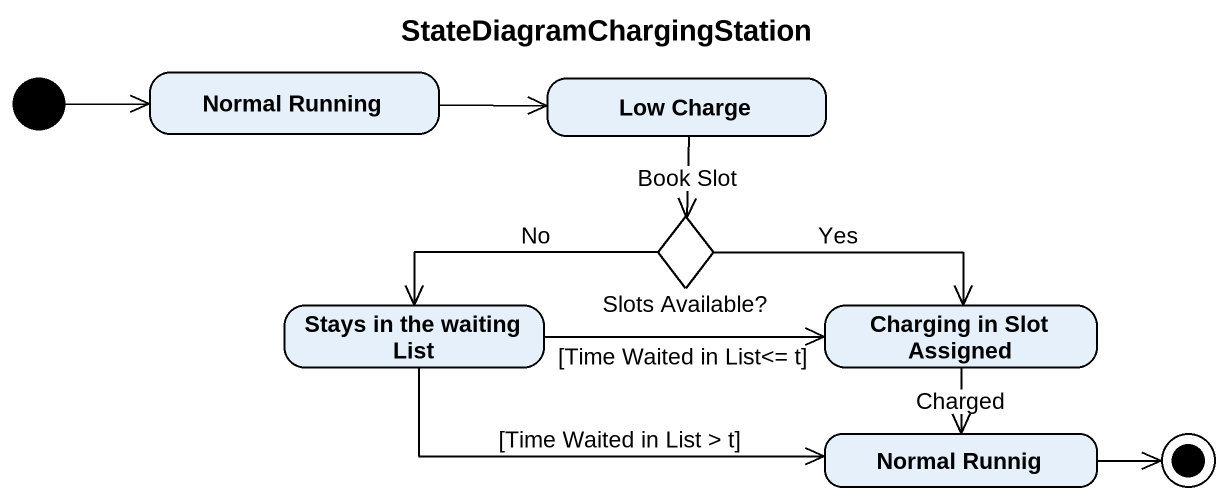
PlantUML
@startuml
title StateDiagramChargingStation
hide empty description
state "Normal Running" as Normal_Running
state "Low Charge" as Low_Charge
state "Slots Available?" as Slots_Available <<choice>>
state "Stays in the waiting List" as Stays_in_the_waiting_List
state "Charging in Slot Assigned" as Charging_in_Slot_Assigned
state "Normal Runnig" as Normal_Runnig
[*] -right-> Normal_Running
Normal_Running -right-> Low_Charge
Low_Charge --> Slots_Available : Book Slot
Slots_Available -left-> Stays_in_the_waiting_List : No
Slots_Available -right-> Charging_in_Slot_Assigned : Yes
Stays_in_the_waiting_List -right-> Charging_in_Slot_Assigned : [Time Waited in List<= t]
Stays_in_the_waiting_List -right-> Normal_Runnig : [Time Waited in List > t]
Charging_in_Slot_Assigned --> Normal_Runnig : Charged
Normal_Runnig -right-> [*]
@enduml
